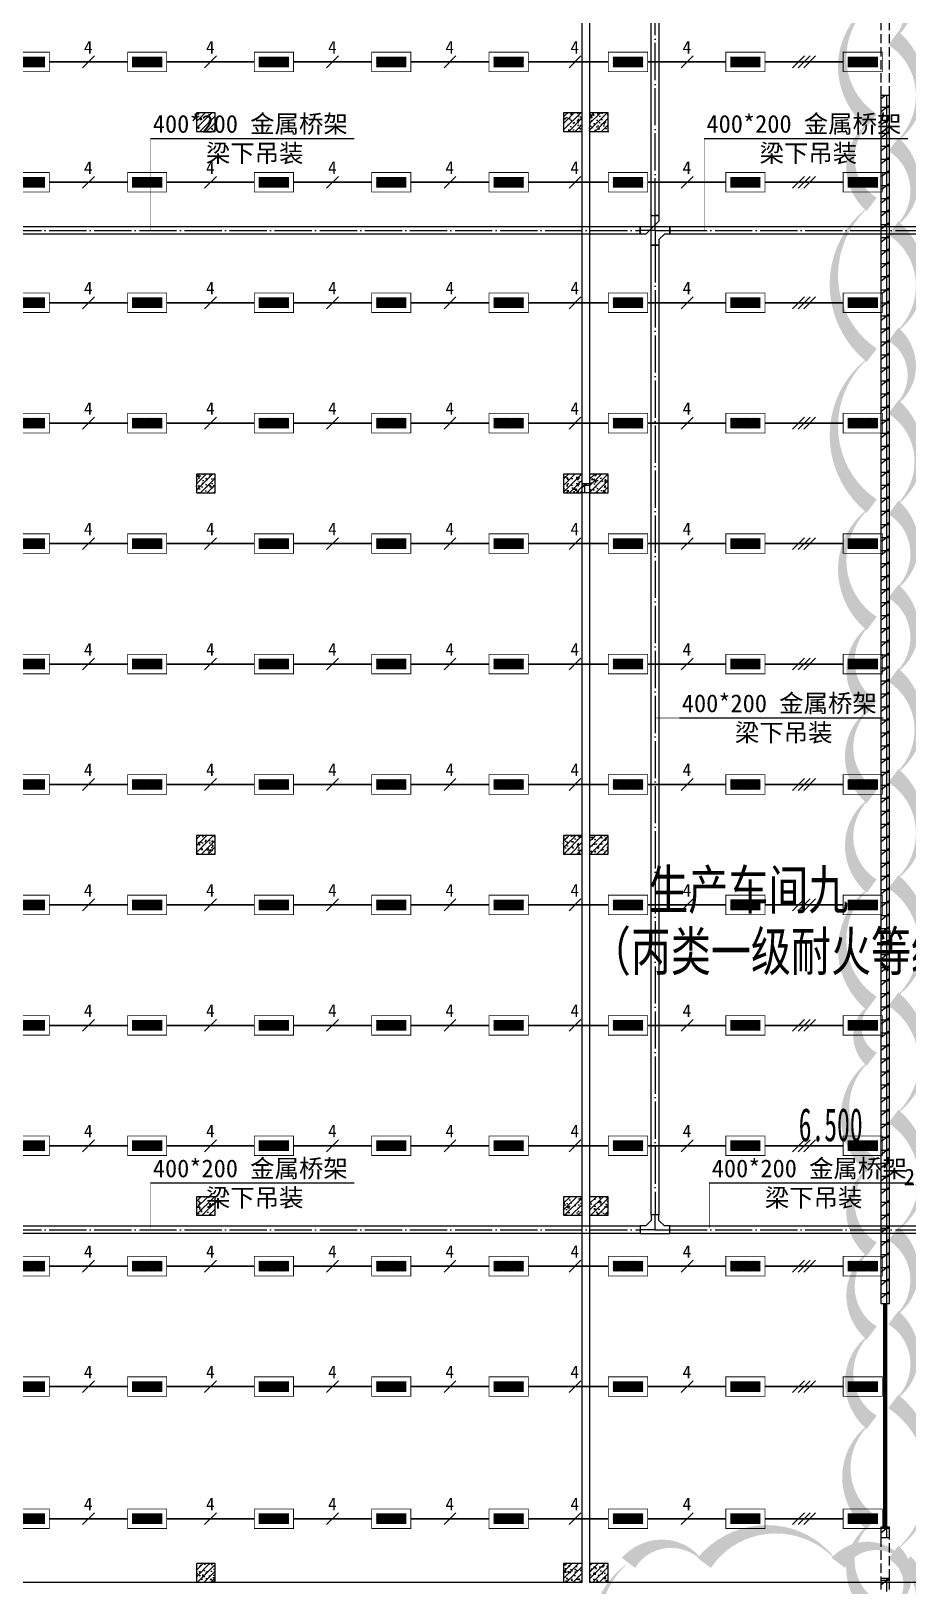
# Model space of a CAD drawing. Header units: millimetres. Extents: x -633009578 to 5705885, y -633235091 to 2571734.
# Drawn here: x 2829833 to 2853360, y 1923800 to 1965543 of the extents above; entities that cross this region are included whole.
import ezdxf

# ---------------------------------------------------------------- set-up
doc = ezdxf.new("R2010")
doc.units = ezdxf.units.MM
doc.header["$LTSCALE"] = 1000
doc.header["$MEASUREMENT"] = 0
for name, pattern in [('DASH', [0.35, 0.25, -0.1]), ('DASHED2', [0.375, 0.25, -0.125]), ('DOTE', [2.4200000000000004, 2, -0.2, 0.02, -0.2])]:
    doc.linetypes.add(name, pattern=pattern)
doc.layers.get('0').update_dxf_attribs({"color": 9})
for name, color, linetype in [('3T_WOOD', 21, 'Continuous'), ('A-COLUM(柱)', 255, 'Continuous'), ('A-DOOR(门）', 4, 'Continuous'), ('A-FLOR(看线)', 8, 'Continuous'), ('A-HATH(填充)', 8, 'Continuous'), ('A-TEXT(房间)', 243, 'Continuous'), ('A-WALL(墙)', 255, 'Continuous'), ('A-WINDOW（窗）', 4, 'Continuous'), ('DIM_MODI', 6, 'Continuous'), ('PUB_TEXT', 7, 'Continuous'), ('电-强电平面-标注', 3, 'Continuous'), ('电-强电平面-线缆', 3, 'Continuous'), ('电-桥架', 4, 'Continuous'), ('设备-照明', 3, 'Continuous'), ('设备-箱柜', 3, 'Continuous')]:
    doc.layers.add(name, color=color, linetype=linetype)
doc.styles.add('_TCH', font='simhei.ttf', dxfattribs={"width": 0.75, "bigfont": 'hztxt.shx'})
doc.styles.add('_TCH_DIM', font='simhei.ttf', dxfattribs={"width": 0.8, "bigfont": 'hztxt.shx'})
doc.styles.add('ELEC-DIM', font='simhei.ttf')
doc.styles.add('IDQSTYLE', font='simhei.ttf', dxfattribs={"width": 0.707, "bigfont": 'hztxt.shx'})
pattern_1 = [(0, (-1310557.920547385, -2.793967723846436e-09), (0, 350), []), (37.875, (-1310157.920547385, -2.793967723846436e-09), (-169.61527734408, 218.0766567528281), []), (90, (-1310157.920547385, -2.793967723846436e-09), (-450, 2.755455298081545e-14), [])]

# ---------------------------------------------------------------- blocks, each defined once
blk = doc.blocks.new('$DorLib2D$00000213')
at = {"color": 0, "linetype": 'DASH', "const_width": 0.02}
blk.add_lwpolyline([(0.5, 3.552713678800501e-15), (-0.5, 3.552713678800501e-15)], dxfattribs=at)
blk = doc.blocks.new('_FZH')
h = blk.add_hatch()
h.set_pattern_fill('钢筋混凝土', color=256, scale=0.1, style=0)
h.set_pattern_definition([(45, (0, 0), (-0.1767766952966369, 0.1767766952966369), []), (50, (0, 0), (0.7172601826007535, -0.06275213498259512), [0.07500000000000001, -0.8250000000000001]), (355, (0, 0), (-0.138751333613, 0.7521921337000119), [0.06, -0.66]), (100.4514, (0.05977168000000001, -0.00522934), (0.5785093817140216, 0.6894395420609536), [0.06374019, -0.701142112]), (46.1842, (0, 0.2), (1.067241048625645, -0.1655190143290181), [0.1125, -1.2375]), (96.6356, (0.088936745, 0.186206693), (0.9346627055487033, 0.9741178709004418), [0.095610288, -1.051713]), (351.1842, (0, 0.2), (0.9346619451336272, 0.9741186009253247), [0.09000000000000001, -0.9900000000000001]), (21, (0.1, 0.15), (0.5969070521184617, -0.4026188906653388), [0.07500000000000001, -0.8250000000000001]), (326, (0.1, 0.15), (0.2433153319215824, 0.7251500450468529), [0.06, -0.66]), (71.4514, (0.149742233, 0.116448394), (0.84022262858149, 0.3225304967099524), [0.06374019, -0.701142112]), (37.50000000000001, (0, 0), (0.01215985531729062, 0.3328938538313115), [0, -0.652, 0, -0.67, 0, -0.6625000000000001]), (7.499999999999999, (0, 0), (0.2630695374421486, 0.3944117118823603), [0, -0.382, 0, -0.637, 0, -0.2525]), (-32.5, (-0.223, 0), (0.533822436172409, -0.02255487173437976), [0, -0.25, 0, -0.78, 0, -1.035]), (-42.5, (-0.323, 0), (0.5831861693423862, 0.1001049823323177), [0, -0.325, 0, -0.518, 0, -0.735])])
h.paths.add_polyline_path([(-0.5, -0.5), (0.5, -0.5), (0.5, 0.5), (-0.5, 0.5)])
blk.add_lwpolyline([(-0.5, -0.5), (0.5, -0.5), (0.5, 0.5), (-0.5, 0.5)], close=True)
blk = doc.blocks.new('9-3-1')
at = {"layer": 'A-HATH(填充)'}
h = blk.add_hatch(dxfattribs=at)
h.set_pattern_fill('空心砖', color=256, scale=100, style=0)
h.set_pattern_definition(pattern_1)
h.paths.add_polyline_path([(1196750.598288319, 1285837.080887855), (1196750.598288323, 1253402.080887347), (1196990.59828833, 1253402.080887347), (1196990.598288326, 1285837.080887855)])
h = blk.add_hatch(dxfattribs=at)
h.set_pattern_fill('空心砖', color=256, scale=100, style=0)
h.set_pattern_definition(pattern_1)
h.paths.add_polyline_path([(1188740.598288325, 1275412.080887619), (1188740.598288325, 1275172.080887644), (1188940.598288325, 1275172.080887664), (1188940.598288325, 1275412.080887619)])
h = blk.add_hatch(dxfattribs=at)
h.set_pattern_fill('空心砖', color=256, scale=100, style=0)
h.set_pattern_definition(pattern_1)
h.paths.add_polyline_path([(1196750.598288324, 1247402.080887855), (1196750.598288324, 1247122.080887855), (1196990.59828833, 1247122.080887855), (1196990.59828833, 1247402.080887855)])
h = blk.add_hatch(dxfattribs=at)
h.set_pattern_fill('空心砖', color=256, scale=100, style=0)
h.set_pattern_definition(pattern_1)
h.paths.add_polyline_path([(1196990.59828833, 1245722.080888127), (1196990.59828833, 1246022.080887855), (1196750.598288324, 1246022.080887855), (1196750.59828833, 1245722.080887502), (1196870.598288329, 1245642.08088771)])
at = {"layer": 'A-FLOR(看线)'}
for points in [[(1188740.598288325, 1245922.080887664), (1188740.598288325, 1313622.080887664)], [(1188940.598288327, 1313122.080887664), (1188940.598288327, 1245922.080887664)], [(1122440.598288325, 1245922.080887664), (1188740.598288325, 1245922.080887664)], [(1188940.598288327, 1245922.080887664), (1255240.598288325, 1245922.080887664)]]:
    blk.add_lwpolyline(points, dxfattribs=at)
at = {"layer": 'A-WALL(墙)'}
for p, q in [((1196750.598288319, 1285837.080887855), (1196750.598288323, 1253402.080887347)), ((1196990.598288326, 1285837.080887855), (1196750.598288319, 1285837.080887855)), ((1196990.59828833, 1253402.080887347), (1196990.598288326, 1285837.080887855)), ((1188940.598287576, 1275412.080887821), (1188740.598288553, 1275412.080888345)), ((1188940.598287576, 1275172.080887821), (1188740.598288553, 1275172.080888154)), ((1196750.598288323, 1253402.080887347), (1196990.59828833, 1253402.080887347)), ((1196750.598288324, 1247402.080887855), (1196750.598288324, 1247122.080887855)), ((1196990.59828833, 1247402.080887855), (1196750.598288324, 1247402.080887855)), ((1196990.59828833, 1247122.080887855), (1196990.59828833, 1247402.080887855)), ((1196750.598288324, 1247122.080887855), (1196990.59828833, 1247122.080887855)), ((1196990.59828833, 1246022.080887855), (1196750.598288324, 1246022.080887855)), ((1196750.598288324, 1246022.080887855), (1196750.59828833, 1245722.080887502)), ((1196990.59828833, 1245722.080888127), (1196990.59828833, 1246022.080887855))]:
    blk.add_line(p, q, dxfattribs=at)
at = {"layer": 'A-WINDOW（窗）', "linetype": 'DASH'}
for p, q in [((1196750.598288325, 1287837.080887855), (1196750.598288325, 1285837.080887855)), ((1196990.598288325, 1285837.080887855), (1196990.598288325, 1287837.080887855)), ((1196750.598288329, 1247122.080887855), (1196750.598288329, 1246022.080887855)), ((1196990.598288329, 1246022.080887855), (1196990.598288329, 1247122.080887855))]:
    blk.add_line(p, q, dxfattribs=at)
at = {"layer": 'DIM_MODI', "color": 8}
for points in [[(1196509.086256724, 1288310.788694934, 0, 450, 0.5), (1196509.086256724, 1285160.788694934, 0, 450, 0.5), (1196509.086256724, 1282910.788694934, 0, 450, 0.5), (1196509.086256724, 1278860.788694934, 0, 450, 0.5), (1196509.086256724, 1274810.788694934, 0, 450, 0.5), (1196509.086256724, 1271660.788694934, 0, 450, 0.5), (1196509.086256724, 1269410.788694934, 0, 450, 0.5), (1196509.086256724, 1267010.788694934, 0, 450, 0.5), (1196509.086256724, 1264610.788694934, 0, 450, 0.5), (1196509.086256724, 1261460.788694934, 0, 450, 0.5), (1196509.086256724, 1259960.788694934, 0, 450, 0.5), (1196509.086256724, 1257110.788694934, 0, 450, 0.5), (1196509.086256724, 1254860.788694934, 0, 450, 0.5), (1196509.086256724, 1252610.788694934, 0, 450, 0.5), (1196509.086256724, 1250210.788694934, 0, 450, 0.5), (1196509.086256724, 1247510.788694934, 0, 450, 0.5), (1196509.086256724, 1245260.788694934, 0, 450, 0.5)], [(1197091.939071017, 1245225.503476094, 0, 450, 0.5), (1197091.939071017, 1246725.503476094, 0, 450, 0.5), (1197091.939071017, 1250775.503476094, 0, 450, 0.5), (1197091.939071017, 1253025.503476094, 0, 450, 0.5), (1197091.939071017, 1255275.503476094, 0, 450, 0.5), (1197091.939071017, 1258425.503476094, 0, 450, 0.5), (1197091.939071017, 1261575.503476094, 0, 450, 0.5), (1197091.939071017, 1264725.503476094, 0, 450, 0.5), (1197091.939071017, 1267575.503476094, 0, 450, 0.5), (1197091.939071017, 1270275.503476094, 0, 450, 0.5), (1197091.939071017, 1272525.503476094, 0, 450, 0.5), (1197091.939071017, 1274775.503476094, 0, 450, 0.5), (1197091.939071017, 1277475.503476094, 0, 450, 0.5), (1197091.939071017, 1279425.503476094, 0, 450, 0.5), (1197091.939071017, 1282275.503476094, 0, 450, 0.5), (1197091.939071017, 1284525.503476094, 0, 450, 0.5), (1197091.939071017, 1287375.503476094, 0, 450, 0.5), (1197091.939071017, 1288875.503476094, 0, 450, 0.5)]]:
    blk.add_lwpolyline(points, format="xyseb", dxfattribs=at)
blk.add_lwpolyline([(1189983.977359247, 1246439.628576422, 0, 450, 0.5), (1189983.977359247, 1242957.057534428, 0, 450, 0.5), (1192383.977359247, 1242957.057534428, 0, 450, 0.5), (1195983.977359247, 1242957.057534428, 0, 450, 0.5), (1197415.231722985, 1242957.057534428, 0, 450, 0.5), (1197415.231722985, 1244907.057534428, 0, 450, 0.5), (1197415.231722985, 1246439.628576422, 0, 450, 0.5), (1195615.231722985, 1246439.628576422, 0, 450, 0.5), (1192015.231722985, 1246439.628576422, 0, 450, 0.5)], format="xyseb", close=True, dxfattribs=at)
at = {"layer": 'A-COLUM(柱)', "xscale": 500, "yscale": 500, "zscale": 500}
for p in [(1178640.598288325, 1285122.080887664), (1188490.598288325, 1285122.080887664), (1189190.598288325, 1285122.080887664), (1178640.598288325, 1275422.080887664), (1188490.598288325, 1275422.080887664), (1189190.598288325, 1275422.080887664), (1178640.598288325, 1265722.080887664), (1188490.598288325, 1265722.080887664), (1189190.598288325, 1265722.080887664), (1178640.598288325, 1256022.080887664), (1188490.598288325, 1256022.080887664), (1189190.598288325, 1256022.080887664), (1178640.598288325, 1246172.080887664), (1188490.598288325, 1246172.080887664), (1189190.598288325, 1246172.080887664)]:
    blk.add_blockref('_FZH', p, dxfattribs=at)
at = {"layer": 'A-DOOR(门）', "extrusion": (0, 0, -1), "xscale": 6000, "yscale": 6000, "zscale": 6000, "rotation": 89.99999999999461}
blk.add_blockref('$DorLib2D$00000213', (-1196870.598288329, 1250402.080887472), dxfattribs=at)
at = {"layer": 'A-TEXT(房间)', "style": '_TCH', "width": 0.75}
for s, p in [('生产车间九', (1190513.485526491, 1263988.000063777)), ('（丙类一级耐火等级）', (1188971.030644628, 1262336.264842021))]:
    blk.add_text(s, height=1050, dxfattribs=at).set_placement(p)
at = {"layer": 'PUB_TEXT', "style": '_TCH_DIM', "width": 0.5647058823529412}
blk.add_text('6.500', height=892.5, dxfattribs=at).set_placement((1194551.404627807, 1257760.09766412))
blk = doc.blocks.new('*X353')
at = {"color": 0, "linetype": 'Continuous'}
for p, q in [((277.1059544658493, 221.9516255332986), (279.536990929048, 224.3826619964973)), ((277.1059544658493, 222.2344682457732), (279.2541482165735, 224.3826619964973)), ((277.1059544658493, 222.5173109582479), (278.9713055040988, 224.3826619964973)), ((277.1059544658493, 222.8001536707225), (278.6884627916242, 224.3826619964973)), ((277.1059544658493, 223.0829963831971), (278.4056200791496, 224.3826619964973)), ((277.1059544658493, 223.3658390956717), (278.122777366675, 224.3826619964973)), ((277.1059544658493, 223.6486818081463), (277.8399346542004, 224.3826619964973)), ((277.1059544658493, 223.9315245206209), (277.5570919417257, 224.3826619964973)), ((277.1059544658493, 224.2143672330955), (277.2742492292511, 224.3826619964973)), ((277.3198336415227, 221.8826619964973), (279.8198336415227, 224.3826619964973)), ((277.6026763539973, 221.8826619964973), (280.1026763539973, 224.3826619964973)), ((277.8855190664719, 221.8826619964973), (280.3855190664719, 224.3826619964973)), ((278.1683617789465, 221.8826619964973), (280.6683617789466, 224.3826619964973)), ((278.4512044914212, 221.8826619964973), (280.9512044914212, 224.3826619964973)), ((278.7340472038958, 221.8826619964973), (281.2340472038958, 224.3826619964973)), ((279.0168899163704, 221.8826619964973), (281.5168899163704, 224.3826619964973)), ((279.299732628845, 221.8826619964973), (281.799732628845, 224.3826619964973)), ((279.5825753413196, 221.8826619964973), (282.0825753413196, 224.3826619964973)), ((279.8654180537943, 221.8826619964973), (282.3654180537943, 224.3826619964973)), ((280.1482607662689, 221.8826619964973), (282.6482607662689, 224.3826619964973)), ((280.4311034787435, 221.8826619964973), (282.9311034787435, 224.3826619964973)), ((280.7139461912181, 221.8826619964973), (283.2139461912181, 224.3826619964973)), ((280.9967889036927, 221.8826619964973), (283.4967889036927, 224.3826619964973)), ((281.2796316161674, 221.8826619964973), (283.7796316161674, 224.3826619964973)), ((281.5624743286419, 221.8826619964973), (284.062474328642, 224.3826619964973)), ((281.8453170411166, 221.8826619964973), (284.3453170411166, 224.3826619964973)), ((282.1281597535912, 221.8826619964973), (284.6059544658494, 224.3604567087555)), ((282.4110024660658, 221.8826619964973), (284.6059544658494, 224.0776139962809)), ((282.6938451785405, 221.8826619964973), (284.6059544658494, 223.7947712838063)), ((282.976687891015, 221.8826619964973), (284.6059544658494, 223.5119285713317)), ((283.2595306034897, 221.8826619964973), (284.6059544658494, 223.229085858857)), ((283.5423733159643, 221.8826619964973), (284.6059544658494, 222.9462431463824)), ((283.8252160284389, 221.8826619964973), (284.6059544658494, 222.6634004339078)), ((284.1080587409135, 221.8826619964973), (284.6059544658494, 222.3805577214332)), ((284.3909014533882, 221.8826619964973), (284.6059544658494, 222.0977150089586))]:
    blk.add_line(p, q, dxfattribs=at)
blk = doc.blocks.new('HC000062')
at = {"color": 0, "linetype": 'Continuous', "const_width": 0.2}
for points in [[(-4.97662087547036, 2.499999999999943), (5.023379124529697, 2.499999999999943), (5.023379124529697, -2.500000000000057), (-4.97662087547036, -2.500000000000057), (-4.97662087547036, 2.499999999999943)], [(-3.72662087547036, 1.25), (-3.72662087547036, -1.250000000000057), (3.773379124529697, -1.250000000000057), (3.773379124529697, 1.25), (-3.72662087547036, 1.25)]]:
    blk.add_lwpolyline(points, dxfattribs=at)
at = {"color": 0, "linetype": 'Continuous'}
blk.add_blockref('*X353', (-280.8325753413197, -223.1326619964974), dxfattribs=at)
at = {"color": 0, "style": 'IDQSTYLE', "width": 0.7}
blk.add_attdef('PSFHATT', (7.023379124529697, -2.500000000000057), '', height=2.5, dxfattribs=at)

msp = doc.modelspace()

# ---------------------------------------------------------------- linework, layer by layer
at = {"layer": '电-强电平面-标注'}
for p, q in [((2831531.54786559, 1964875.362614858), (2831213.349814057, 1964557.164563323)), ((2834806.547865569, 1964875.362614861), (2834488.349814036, 1964557.164563327)), ((2838081.54786559, 1964875.362614858), (2837763.349814057, 1964557.164563323)), ((2841231.54786559, 1964875.362614858), (2840913.349814057, 1964557.164563323)), ((2844586.547865569, 1964875.362614861), (2844268.349814036, 1964557.164563327)), ((2847595.599025766, 1964875.362614861), (2847277.400974234, 1964557.164563327)), ((2850583.547865591, 1964875.362614857), (2850265.349814056, 1964557.164563324)), ((2850733.547865591, 1964875.362614857), (2850415.349814056, 1964557.164563324)), ((2850883.547865591, 1964875.362614857), (2850565.349814056, 1964557.164563324)), ((2831531.54786559, 1961642.029281525), (2831213.349814057, 1961323.83122999)), ((2834806.547865569, 1961642.029281528), (2834488.349814036, 1961323.831229993)), ((2838081.54786559, 1961642.029281525), (2837763.349814057, 1961323.83122999)), ((2841231.54786559, 1961642.029281525), (2840913.349814057, 1961323.83122999)), ((2844586.547865569, 1961642.029281528), (2844268.349814036, 1961323.831229993)), ((2847595.599025766, 1961642.029281528), (2847277.400974234, 1961323.831229993)), ((2850583.547865591, 1961642.029281524), (2850265.349814056, 1961323.831229991)), ((2850733.547865591, 1961642.029281524), (2850415.349814056, 1961323.831229991)), ((2850883.547865591, 1961642.029281524), (2850565.349814056, 1961323.831229991)), ((2831531.54786559, 1958408.695948191), (2831213.349814057, 1958090.497896657)), ((2834806.547865569, 1958408.695948195), (2834488.349814036, 1958090.49789666)), ((2838081.54786559, 1958408.695948191), (2837763.349814057, 1958090.497896657)), ((2841231.54786559, 1958408.695948191), (2840913.349814057, 1958090.497896657)), ((2844586.547865569, 1958408.695948195), (2844268.349814036, 1958090.49789666)), ((2847595.599025766, 1958408.695948195), (2847277.400974234, 1958090.49789666)), ((2850583.547865591, 1958408.695948191), (2850265.349814056, 1958090.497896658)), ((2850733.547865591, 1958408.695948191), (2850415.349814056, 1958090.497896658)), ((2850883.547865591, 1958408.695948191), (2850565.349814056, 1958090.497896658)), ((2831531.54786559, 1955175.362614858), (2831213.349814057, 1954857.164563323)), ((2834806.547865569, 1955175.362614861), (2834488.349814036, 1954857.164563327)), ((2838081.54786559, 1955175.362614858), (2837763.349814057, 1954857.164563323)), ((2841231.54786559, 1955175.362614858), (2840913.349814057, 1954857.164563323)), ((2844586.547865569, 1955175.362614861), (2844268.349814036, 1954857.164563327)), ((2847595.599025766, 1955175.362614861), (2847277.400974234, 1954857.164563327)), ((2850583.547865591, 1955175.362614857), (2850265.349814056, 1954857.164563324)), ((2850733.547865591, 1955175.362614857), (2850415.349814056, 1954857.164563324)), ((2850883.547865591, 1955175.362614857), (2850565.349814056, 1954857.164563324)), ((2831531.54786559, 1951942.029281525), (2831213.349814057, 1951623.83122999)), ((2834806.547865569, 1951942.029281528), (2834488.349814036, 1951623.831229993)), ((2838081.54786559, 1951942.029281525), (2837763.349814057, 1951623.83122999)), ((2841231.54786559, 1951942.029281525), (2840913.349814057, 1951623.83122999)), ((2844586.547865569, 1951942.029281528), (2844268.349814036, 1951623.831229993)), ((2847595.599025766, 1951942.029281528), (2847277.400974234, 1951623.831229993)), ((2850583.547865591, 1951942.029281524), (2850265.349814056, 1951623.831229991)), ((2850733.547865591, 1951942.029281524), (2850415.349814056, 1951623.831229991)), ((2850883.547865591, 1951942.029281524), (2850565.349814056, 1951623.831229991)), ((2831531.54786559, 1948708.695948191), (2831213.349814057, 1948390.497896657)), ((2834806.547865569, 1948708.695948195), (2834488.349814036, 1948390.49789666)), ((2838081.54786559, 1948708.695948191), (2837763.349814057, 1948390.497896657)), ((2841231.54786559, 1948708.695948191), (2840913.349814057, 1948390.497896657)), ((2844586.547865569, 1948708.695948195), (2844268.349814036, 1948390.49789666)), ((2847595.599025766, 1948708.695948195), (2847277.400974234, 1948390.49789666)), ((2850583.547865591, 1948708.695948191), (2850265.349814056, 1948390.497896658)), ((2850733.547865591, 1948708.695948191), (2850415.349814056, 1948390.497896658)), ((2850883.547865591, 1948708.695948191), (2850565.349814056, 1948390.497896658)), ((2831531.54786559, 1945475.362614858), (2831213.349814057, 1945157.164563323)), ((2834806.547865569, 1945475.362614861), (2834488.349814036, 1945157.164563327)), ((2838081.54786559, 1945475.362614858), (2837763.349814057, 1945157.164563323)), ((2841231.54786559, 1945475.362614858), (2840913.349814057, 1945157.164563323)), ((2844586.547865569, 1945475.362614861), (2844268.349814036, 1945157.164563327)), ((2847595.599025766, 1945475.362614861), (2847277.400974234, 1945157.164563327)), ((2850583.547865591, 1945475.362614857), (2850265.349814056, 1945157.164563324)), ((2850733.547865591, 1945475.362614857), (2850415.349814056, 1945157.164563324)), ((2850883.547865591, 1945475.362614857), (2850565.349814056, 1945157.164563324)), ((2831531.54786559, 1942242.029281525), (2831213.349814057, 1941923.83122999)), ((2834806.547865569, 1942242.029281528), (2834488.349814036, 1941923.831229993)), ((2838081.54786559, 1942242.029281525), (2837763.349814057, 1941923.83122999)), ((2841231.54786559, 1942242.029281525), (2840913.349814057, 1941923.83122999)), ((2844586.547865569, 1942242.029281528), (2844268.349814036, 1941923.831229993)), ((2847595.599025766, 1942242.029281528), (2847277.400974234, 1941923.831229993)), ((2850583.547865591, 1942242.029281524), (2850265.349814056, 1941923.831229991)), ((2850733.547865591, 1942242.029281524), (2850415.349814056, 1941923.831229991)), ((2850883.547865591, 1942242.029281524), (2850565.349814056, 1941923.831229991)), ((2831531.54786559, 1939008.695948191), (2831213.349814057, 1938690.497896657)), ((2834806.547865569, 1939008.695948195), (2834488.349814036, 1938690.49789666)), ((2838081.54786559, 1939008.695948191), (2837763.349814057, 1938690.497896657)), ((2841231.54786559, 1939008.695948191), (2840913.349814057, 1938690.497896657)), ((2844586.547865569, 1939008.695948195), (2844268.349814036, 1938690.49789666)), ((2847595.599025766, 1939008.695948195), (2847277.400974234, 1938690.49789666)), ((2850583.547865591, 1939008.695948191), (2850265.349814056, 1938690.497896658)), ((2850733.547865591, 1939008.695948191), (2850415.349814056, 1938690.497896658)), ((2850883.547865591, 1939008.695948191), (2850565.349814056, 1938690.497896658)), ((2831531.54786559, 1935775.362614858), (2831213.349814057, 1935457.164563323)), ((2834806.547865569, 1935775.362614861), (2834488.349814036, 1935457.164563327)), ((2838081.54786559, 1935775.362614858), (2837763.349814057, 1935457.164563323)), ((2841231.54786559, 1935775.362614858), (2840913.349814057, 1935457.164563323)), ((2844586.547865569, 1935775.362614861), (2844268.349814036, 1935457.164563327)), ((2847595.599025766, 1935775.362614861), (2847277.400974234, 1935457.164563327)), ((2850583.547865591, 1935775.362614857), (2850265.349814056, 1935457.164563324)), ((2850733.547865591, 1935775.362614857), (2850415.349814056, 1935457.164563324)), ((2850883.547865591, 1935775.362614857), (2850565.349814056, 1935457.164563324)), ((2831531.54786559, 1932542.029281525), (2831213.349814057, 1932223.83122999)), ((2834806.547865569, 1932542.029281528), (2834488.349814036, 1932223.831229993)), ((2838081.54786559, 1932542.029281525), (2837763.349814057, 1932223.83122999)), ((2841231.54786559, 1932542.029281525), (2840913.349814057, 1932223.83122999)), ((2844586.547865569, 1932542.029281528), (2844268.349814036, 1932223.831229993)), ((2847595.599025766, 1932542.029281528), (2847277.400974234, 1932223.831229993)), ((2850583.547865591, 1932542.029281524), (2850265.349814056, 1932223.831229991)), ((2850733.547865591, 1932542.029281524), (2850415.349814056, 1932223.831229991)), ((2850883.547865591, 1932542.029281524), (2850565.349814056, 1932223.831229991)), ((2831531.54786559, 1929308.695948191), (2831213.349814057, 1928990.497896657)), ((2834806.547865569, 1929308.695948195), (2834488.349814036, 1928990.49789666)), ((2838081.54786559, 1929308.695948191), (2837763.349814057, 1928990.497896657)), ((2841231.54786559, 1929308.695948191), (2840913.349814057, 1928990.497896657)), ((2844586.547865569, 1929308.695948195), (2844268.349814036, 1928990.49789666)), ((2847595.599025766, 1929308.695948195), (2847277.400974234, 1928990.49789666)), ((2850583.547865591, 1929308.695948191), (2850265.349814056, 1928990.497896658)), ((2850733.547865591, 1929308.695948191), (2850415.349814056, 1928990.497896658)), ((2850883.547865591, 1929308.695948191), (2850565.349814056, 1928990.497896658)), ((2831531.54786559, 1925763.599025774), (2831213.349814057, 1925445.400974239)), ((2834806.547865569, 1925763.599025777), (2834488.349814036, 1925445.400974242)), ((2838081.54786559, 1925763.599025774), (2837763.349814057, 1925445.400974239)), ((2841231.54786559, 1925763.599025774), (2840913.349814057, 1925445.400974239)), ((2844586.547865569, 1925763.599025777), (2844268.349814036, 1925445.400974242)), ((2847595.599025766, 1925763.599025777), (2847277.400974234, 1925445.400974242)), ((2850583.547865591, 1925763.599025773), (2850265.349814056, 1925445.40097424)), ((2850733.547865591, 1925763.599025773), (2850415.349814056, 1925445.40097424)), ((2850883.547865591, 1925763.599025773), (2850565.349814056, 1925445.40097424))]:
    msp.add_line(p, q, dxfattribs=at)
at = {"layer": '电-强电平面-线缆', "color": 1, "linetype": 'Continuous', "const_width": 45}
for points in [[(2830322.448839824, 1964716.263589091), (2832422.448839824, 1964716.263589091)], [(2833472.448839803, 1964716.263589094), (2835822.448839803, 1964716.263589094)], [(2836872.448839824, 1964716.263589091), (2838972.448839824, 1964716.263589091)], [(2840022.448839824, 1964716.263589091), (2842122.448839824, 1964716.263589091)], [(2843172.448839803, 1964716.263589094), (2845324.448839803, 1964716.263589094)], [(2846374.448839824, 1964716.263589091), (2848474.448839824, 1964716.263589091)], [(2849524.448839824, 1964716.263589091), (2851624.448839824, 1964716.263589091)], [(2830322.448839824, 1961482.930255757), (2832422.448839824, 1961482.930255757)], [(2833472.448839803, 1961482.930255761), (2835822.448839803, 1961482.930255761)], [(2836872.448839824, 1961482.930255757), (2838972.448839824, 1961482.930255757)], [(2840022.448839824, 1961482.930255757), (2842122.448839824, 1961482.930255757)], [(2843172.448839803, 1961482.930255761), (2845324.448839803, 1961482.930255761)], [(2846374.448839824, 1961482.930255757), (2848474.448839824, 1961482.930255757)], [(2849524.448839824, 1961482.930255757), (2851624.448839824, 1961482.930255757)], [(2830322.448839824, 1958249.596922424), (2832422.448839824, 1958249.596922424)], [(2833472.448839803, 1958249.596922427), (2835822.448839803, 1958249.596922427)], [(2836872.448839824, 1958249.596922424), (2838972.448839824, 1958249.596922424)], [(2840022.448839824, 1958249.596922424), (2842122.448839824, 1958249.596922424)], [(2843172.448839803, 1958249.596922427), (2845324.448839803, 1958249.596922427)], [(2846374.448839824, 1958249.596922424), (2848474.448839824, 1958249.596922424)], [(2849524.448839824, 1958249.596922424), (2851624.448839824, 1958249.596922424)], [(2830322.448839824, 1955016.263589091), (2832422.448839824, 1955016.263589091)], [(2833472.448839803, 1955016.263589094), (2835822.448839803, 1955016.263589094)], [(2836872.448839824, 1955016.263589091), (2838972.448839824, 1955016.263589091)], [(2840022.448839824, 1955016.263589091), (2842122.448839824, 1955016.263589091)], [(2843172.448839803, 1955016.263589094), (2845324.448839803, 1955016.263589094)], [(2846374.448839824, 1955016.263589091), (2848474.448839824, 1955016.263589091)], [(2849524.448839824, 1955016.263589091), (2851624.448839824, 1955016.263589091)], [(2830322.448839824, 1951782.930255757), (2832422.448839824, 1951782.930255757)], [(2833472.448839803, 1951782.930255761), (2835822.448839803, 1951782.930255761)], [(2836872.448839824, 1951782.930255757), (2838972.448839824, 1951782.930255757)], [(2840022.448839824, 1951782.930255757), (2842122.448839824, 1951782.930255757)], [(2843172.448839803, 1951782.930255761), (2845324.448839803, 1951782.930255761)], [(2846374.448839824, 1951782.930255757), (2848474.448839824, 1951782.930255757)], [(2849524.448839824, 1951782.930255757), (2851624.448839824, 1951782.930255757)], [(2830322.448839824, 1948549.596922424), (2832422.448839824, 1948549.596922424)], [(2833472.448839803, 1948549.596922427), (2835822.448839803, 1948549.596922427)], [(2836872.448839824, 1948549.596922424), (2838972.448839824, 1948549.596922424)], [(2840022.448839824, 1948549.596922424), (2842122.448839824, 1948549.596922424)], [(2843172.448839803, 1948549.596922427), (2845324.448839803, 1948549.596922427)], [(2846374.448839824, 1948549.596922424), (2848474.448839824, 1948549.596922424)], [(2849524.448839824, 1948549.596922424), (2851624.448839824, 1948549.596922424)], [(2830322.448839824, 1945316.263589091), (2832422.448839824, 1945316.263589091)], [(2833472.448839803, 1945316.263589094), (2835822.448839803, 1945316.263589094)], [(2836872.448839824, 1945316.263589091), (2838972.448839824, 1945316.263589091)], [(2840022.448839824, 1945316.263589091), (2842122.448839824, 1945316.263589091)], [(2843172.448839803, 1945316.263589094), (2845324.448839803, 1945316.263589094)], [(2846374.448839824, 1945316.263589091), (2848474.448839824, 1945316.263589091)], [(2849524.448839824, 1945316.263589091), (2851624.448839824, 1945316.263589091)], [(2830322.448839824, 1942082.930255757), (2832422.448839824, 1942082.930255757)], [(2833472.448839803, 1942082.930255761), (2835822.448839803, 1942082.930255761)], [(2836872.448839824, 1942082.930255757), (2838972.448839824, 1942082.930255757)], [(2840022.448839824, 1942082.930255757), (2842122.448839824, 1942082.930255757)], [(2843172.448839803, 1942082.930255761), (2845324.448839803, 1942082.930255761)], [(2846374.448839824, 1942082.930255757), (2848474.448839824, 1942082.930255757)], [(2849524.448839824, 1942082.930255757), (2851624.448839824, 1942082.930255757)], [(2830322.448839824, 1938849.596922424), (2832422.448839824, 1938849.596922424)], [(2833472.448839803, 1938849.596922427), (2835822.448839803, 1938849.596922427)], [(2836872.448839824, 1938849.596922424), (2838972.448839824, 1938849.596922424)], [(2840022.448839824, 1938849.596922424), (2842122.448839824, 1938849.596922424)], [(2843172.448839803, 1938849.596922427), (2845324.448839803, 1938849.596922427)], [(2846374.448839824, 1938849.596922424), (2848474.448839824, 1938849.596922424)], [(2849524.448839824, 1938849.596922424), (2851624.448839824, 1938849.596922424)], [(2830322.448839824, 1935616.263589091), (2832422.448839824, 1935616.263589091)], [(2833472.448839803, 1935616.263589094), (2835822.448839803, 1935616.263589094)], [(2836872.448839824, 1935616.263589091), (2838972.448839824, 1935616.263589091)], [(2840022.448839824, 1935616.263589091), (2842122.448839824, 1935616.263589091)], [(2843172.448839803, 1935616.263589094), (2845324.448839803, 1935616.263589094)], [(2846374.448839824, 1935616.263589091), (2848474.448839824, 1935616.263589091)], [(2849524.448839824, 1935616.263589091), (2851624.448839824, 1935616.263589091)], [(2830322.448839824, 1932382.930255757), (2832422.448839824, 1932382.930255757)], [(2833472.448839803, 1932382.930255761), (2835822.448839803, 1932382.930255761)], [(2836872.448839824, 1932382.930255757), (2838972.448839824, 1932382.930255757)], [(2840022.448839824, 1932382.930255757), (2842122.448839824, 1932382.930255757)], [(2843172.448839803, 1932382.930255761), (2845324.448839803, 1932382.930255761)], [(2846374.448839824, 1932382.930255757), (2848474.448839824, 1932382.930255757)], [(2849524.448839824, 1932382.930255757), (2851624.448839824, 1932382.930255757)], [(2830322.448839824, 1929149.596922424), (2832422.448839824, 1929149.596922424)], [(2833472.448839803, 1929149.596922427), (2835822.448839803, 1929149.596922427)], [(2836872.448839824, 1929149.596922424), (2838972.448839824, 1929149.596922424)], [(2840022.448839824, 1929149.596922424), (2842122.448839824, 1929149.596922424)], [(2843172.448839803, 1929149.596922427), (2845324.448839803, 1929149.596922427)], [(2846374.448839824, 1929149.596922424), (2848474.448839824, 1929149.596922424)], [(2849524.448839824, 1929149.596922424), (2851624.448839824, 1929149.596922424)], [(2830322.448839824, 1925604.500000007), (2832422.448839824, 1925604.500000007)], [(2833472.448839803, 1925604.50000001), (2835822.448839803, 1925604.50000001)], [(2836872.448839824, 1925604.500000007), (2838972.448839824, 1925604.500000007)], [(2840022.448839824, 1925604.500000007), (2842122.448839824, 1925604.500000007)], [(2843172.448839803, 1925604.50000001), (2845324.448839803, 1925604.50000001)], [(2846374.448839824, 1925604.500000007), (2848474.448839824, 1925604.500000007)], [(2849524.448839824, 1925604.500000007), (2851624.448839824, 1925604.500000007)]]:
    msp.add_lwpolyline(points, dxfattribs=at)
at = {"layer": '电-桥架', "color": 5, "linetype": 'DOTE', "ltscale": 0.5}
for p, q in [((2846575.454485424, 1960593.5), (2846575.454453256, 1981476.5)), ((2846575.45448604, 1960193.5), (2846575.454485424, 1960593.5)), ((2807328.000032958, 1960193.5), (2846175.45448604, 1960193.5)), ((2846575.45448604, 1960193.5), (2846175.45448604, 1960193.5)), ((2846575.45448604, 1960193.5), (2846575.454486649, 1959793.5)), ((2846575.45448604, 1960193.5), (2846975.45448604, 1960193.5)), ((2846975.45448604, 1960193.5), (2855255.499999186, 1960193.5)), ((2846575.454486649, 1959793.5), (2846575.454526216, 1933762.499999927)), ((2846575.454526824, 1933362.499999927), (2846575.454526216, 1933762.499999927)), ((2807328.000073742, 1933362.499999927), (2846175.454526824, 1933362.499999927)), ((2846575.454526824, 1933362.499999927), (2846175.454526824, 1933362.499999927)), ((2846575.454526824, 1933362.499999927), (2846975.454526824, 1933362.499999927)), ((2846975.454526824, 1933362.499999927), (2855255.500000638, 1933362.499999927))]:
    msp.add_line(p, q, dxfattribs=at)
at = {"layer": '电-桥架', "color": 9, "linetype": 'DASHED2', "ltscale": 0.5}
msp.add_line((2846675.454485424, 1960593.500000154), (2846475.454485424, 1960593.499999845), dxfattribs=at)
at = {"layer": '电-桥架', "ltscale": 0.5}
msp.add_lwpolyline([(2846475.454485424, 1960593.499999845), (2846475.454453256, 1981476.499999845), (2846675.454453256, 1981476.500000154), (2846675.454485424, 1960593.500000154)], dxfattribs=at)
for points in [[(2846175.454486041, 1960093.5), (2807328.000032959, 1960093.5), (2807328.000032958, 1960293.5), (2846175.45448604, 1960293.5)], [(2846975.454486041, 1960093.5), (2846825.454486041, 1960093.5), (2846675.45448642, 1959943.500000152), (2846675.454486649, 1959793.500000152), (2846475.454486649, 1959793.499999847), (2846475.45448642, 1959943.499999847), (2846475.454485655, 1960443.499999845), (2846475.454485424, 1960593.499999845), (2846675.454485424, 1960593.500000154), (2846675.454485655, 1960443.500000154), (2846325.454486041, 1960093.5), (2846175.454486041, 1960093.5), (2846175.45448604, 1960293.5), (2846325.45448604, 1960293.5), (2846825.45448604, 1960293.5), (2846975.45448604, 1960293.5)], [(2855255.499999186, 1960093.5), (2846975.454486041, 1960093.5), (2846975.45448604, 1960293.5), (2855255.499999185, 1960293.5)], [(2846475.454526216, 1933762.499999774), (2846475.454486649, 1959793.499999847), (2846675.454486649, 1959793.500000152), (2846675.454526216, 1933762.500000079)], [(2846975.454526825, 1933462.499999927), (2846825.454526825, 1933462.499999927), (2846675.454526444, 1933612.500000078), (2846675.454526216, 1933762.500000078), (2846475.454526216, 1933762.499999776), (2846475.454526444, 1933612.499999776), (2846325.454526825, 1933462.499999927), (2846175.454526825, 1933462.499999927), (2846175.454526824, 1933262.499999927), (2846975.454526824, 1933262.499999927)], [(2846175.454526825, 1933262.499999927), (2807328.000073743, 1933262.499999927), (2807328.000073742, 1933462.499999927), (2846175.454526824, 1933462.499999927)], [(2855255.500000639, 1933262.499999927), (2846975.454526825, 1933262.499999927), (2846975.454526824, 1933462.499999927), (2855255.500000638, 1933462.499999927)]]:
    msp.add_lwpolyline(points, close=True, dxfattribs=at)
at = {"layer": '设备-箱柜', "color": 6}
for points in [[(2833034.91199122, 1960204.813366646, 12, 12, 0), (2833034.91199122, 1962656.578631597, 12, 12, 0), (2833034.91199122, 1962656.578631597, 36, 36, 0), (2838506.85574356, 1962656.578631597, 36, 36, 0)], [(2847890.91199122, 1960204.813366646, 12, 12, 0), (2847890.91199122, 1962656.578631597, 12, 12, 0), (2847890.91199122, 1962656.578631597, 36, 36, 0), (2853362.85574356, 1962656.578631597, 36, 36, 0)], [(2846611, 1947100.699425386, 12, 12, 0), (2847229.705556707, 1947100.699425386, 12, 12, 0), (2847229.705556707, 1947100.699425386, 36, 36, 0), (2852701.649309047, 1947100.699425386, 36, 36, 0)], [(2833034.91199122, 1933414.813366647, 12, 12, 0), (2833034.91199122, 1934613.578631597, 12, 12, 0), (2833034.91199122, 1934613.578631597, 36, 36, 0), (2838506.85574356, 1934613.578631597, 36, 36, 0)], [(2848032.705556707, 1933414.813366647, 12, 12, 0), (2848032.705556707, 1934613.578631597, 12, 12, 0), (2848032.705556707, 1934613.578631597, 36, 36, 0), (2853504.649309047, 1934613.578631597, 36, 36, 0)]]:
    msp.add_lwpolyline(points, format="xyseb", dxfattribs=at)

# ---------------------------------------------------------------- block references
at = {"layer": '3T_WOOD'}
msp.add_blockref('9-3-1', (1655879.395743424, 677977.51603476), dxfattribs=at)
at = {"layer": '设备-照明', "xscale": 105, "yscale": 105, "zscale": 105}
for p in [(2829794.994031727, 1964716.263589084), (2832944.994031727, 1964716.263589084), (2836344.994031727, 1964716.263589084), (2839494.994031727, 1964716.263589084), (2842644.994031727, 1964716.263589084), (2845846.994031727, 1964716.263589084), (2848996.994031727, 1964716.263589084), (2852146.994031727, 1964716.263589084), (2829794.994031727, 1961482.930255771), (2832944.994031727, 1961482.930255771), (2836344.994031727, 1961482.930255771), (2839494.994031727, 1961482.930255771), (2842644.994031727, 1961482.930255771), (2845846.994031727, 1961482.930255771), (2848996.994031727, 1961482.930255771), (2852146.994031727, 1961482.930255771), (2829794.994031727, 1958249.596922427), (2832944.994031727, 1958249.596922427), (2836344.994031727, 1958249.596922427), (2839494.994031727, 1958249.596922427), (2842644.994031727, 1958249.596922427), (2845846.994031727, 1958249.596922427), (2848996.994031727, 1958249.596922427), (2852146.994031727, 1958249.596922427), (2829794.994031727, 1955016.263589084), (2832944.994031727, 1955016.263589084), (2836344.994031727, 1955016.263589084), (2839494.994031727, 1955016.263589084), (2842644.994031727, 1955016.263589084), (2845846.994031727, 1955016.263589084), (2848996.994031727, 1955016.263589084), (2852146.994031727, 1955016.263589084), (2829794.994031727, 1951782.930255771), (2832944.994031727, 1951782.930255771), (2836344.994031727, 1951782.930255771), (2839494.994031727, 1951782.930255771), (2842644.994031727, 1951782.930255771), (2845846.994031727, 1951782.930255771), (2848996.994031727, 1951782.930255771), (2852146.994031727, 1951782.930255771), (2829794.994031727, 1948549.596922427), (2832944.994031727, 1948549.596922427), (2836344.994031727, 1948549.596922427), (2839494.994031727, 1948549.596922427), (2842644.994031727, 1948549.596922427), (2845846.994031727, 1948549.596922427), (2848996.994031727, 1948549.596922427), (2852146.994031727, 1948549.596922427), (2829794.994031727, 1945316.263589084), (2832944.994031727, 1945316.263589084), (2836344.994031727, 1945316.263589084), (2839494.994031727, 1945316.263589084), (2842644.994031727, 1945316.263589084), (2845846.994031727, 1945316.263589084), (2848996.994031727, 1945316.263589084), (2852146.994031727, 1945316.263589084), (2829794.994031727, 1942082.930255771), (2832944.994031727, 1942082.930255771), (2836344.994031727, 1942082.930255771), (2839494.994031727, 1942082.930255771), (2842644.994031727, 1942082.930255771), (2845846.994031727, 1942082.930255771), (2848996.994031727, 1942082.930255771), (2852146.994031727, 1942082.930255771), (2829794.994031727, 1938849.596922427), (2832944.994031727, 1938849.596922427), (2836344.994031727, 1938849.596922427), (2839494.994031727, 1938849.596922427), (2842644.994031727, 1938849.596922427), (2845846.994031727, 1938849.596922427), (2848996.994031727, 1938849.596922427), (2852146.994031727, 1938849.596922427), (2829794.994031727, 1935616.263589084), (2832944.994031727, 1935616.263589084), (2836344.994031727, 1935616.263589084), (2839494.994031727, 1935616.263589084), (2842644.994031727, 1935616.263589084), (2845846.994031727, 1935616.263589084), (2848996.994031727, 1935616.263589084), (2852146.994031727, 1935616.263589084), (2829794.994031727, 1932382.930255771), (2832944.994031727, 1932382.930255771), (2836344.994031727, 1932382.930255771), (2839494.994031727, 1932382.930255771), (2842644.994031727, 1932382.930255771), (2845846.994031727, 1932382.930255771), (2848996.994031727, 1932382.930255771), (2852146.994031727, 1932382.930255771), (2829794.994031727, 1929149.596922427), (2832944.994031727, 1929149.596922427), (2836344.994031727, 1929149.596922427), (2839494.994031727, 1929149.596922427), (2842644.994031727, 1929149.596922427), (2845846.994031727, 1929149.596922427), (2848996.994031727, 1929149.596922427), (2852146.994031727, 1929149.596922427), (2829794.994031727, 1925604.5), (2832944.994031727, 1925604.5), (2836344.994031727, 1925604.5), (2839494.994031727, 1925604.5), (2842644.994031727, 1925604.5), (2845846.994031727, 1925604.5), (2848996.994031727, 1925604.5), (2852146.994031727, 1925604.5)]:
    msp.add_blockref('HC000062', p, dxfattribs=at)

# ---------------------------------------------------------------- texts
at = {"layer": '电-强电平面-标注', "style": 'ELEC-DIM'}
for s, height, p in [('4', 339.8734177215189, (2831250.92985248, 1964941.263589091)), ('4', 339.8734177215189, (2834525.929852459, 1964941.263589094)), ('4', 339.8734177215189, (2837800.92985248, 1964941.263589091)), ('4', 339.8734177215189, (2840950.92985248, 1964941.263589091)), ('4', 339.8734177215189, (2844305.929852459, 1964941.263589094)), ('4', 339.8734177215189, (2847314.981012656, 1964941.263589094)), ('4', 339.8734177215189, (2831250.92985248, 1961707.930255757)), ('4', 339.8734177215189, (2834525.929852459, 1961707.930255761)), ('4', 339.8734177215189, (2837800.92985248, 1961707.930255757)), ('4', 339.8734177215189, (2840950.92985248, 1961707.930255757)), ('4', 339.8734177215189, (2844305.929852459, 1961707.930255761)), ('4', 339.8734177215189, (2847314.981012656, 1961707.930255761)), ('4', 339.8734177215189, (2831250.92985248, 1958474.596922424)), ('4', 339.8734177215189, (2834525.929852459, 1958474.596922427)), ('4', 339.8734177215189, (2837800.92985248, 1958474.596922424)), ('4', 339.8734177215189, (2840950.92985248, 1958474.596922424)), ('4', 339.8734177215189, (2844305.929852459, 1958474.596922427)), ('4', 339.8734177215189, (2847314.981012656, 1958474.596922427)), ('4', 339.8734177215189, (2831250.92985248, 1955241.263589091)), ('4', 339.8734177215189, (2834525.929852459, 1955241.263589094)), ('4', 339.8734177215189, (2837800.92985248, 1955241.263589091)), ('4', 339.8734177215189, (2840950.92985248, 1955241.263589091)), ('4', 339.8734177215189, (2844305.929852459, 1955241.263589094)), ('4', 339.8734177215189, (2847314.981012656, 1955241.263589094)), ('4', 339.8734177215189, (2831250.92985248, 1952007.930255757)), ('4', 339.8734177215189, (2834525.929852459, 1952007.930255761)), ('4', 339.8734177215189, (2837800.92985248, 1952007.930255757)), ('4', 339.8734177215189, (2840950.92985248, 1952007.930255757)), ('4', 339.8734177215189, (2844305.929852459, 1952007.930255761)), ('4', 339.8734177215189, (2847314.981012656, 1952007.930255761)), ('4', 339.8734177215189, (2831250.92985248, 1948774.596922424)), ('4', 339.8734177215189, (2834525.929852459, 1948774.596922427)), ('4', 339.8734177215189, (2837800.92985248, 1948774.596922424)), ('4', 339.8734177215189, (2840950.92985248, 1948774.596922424)), ('4', 339.8734177215189, (2844305.929852459, 1948774.596922427)), ('4', 339.8734177215189, (2847314.981012656, 1948774.596922427)), ('4', 339.8734177215189, (2831250.92985248, 1945541.263589091)), ('4', 339.8734177215189, (2834525.929852459, 1945541.263589094)), ('4', 339.8734177215189, (2837800.92985248, 1945541.263589091)), ('4', 339.8734177215189, (2840950.92985248, 1945541.263589091)), ('4', 339.8734177215189, (2844305.929852459, 1945541.263589094)), ('4', 339.8734177215189, (2847314.981012656, 1945541.263589094)), ('4', 339.8734177215189, (2831250.92985248, 1942307.930255757)), ('4', 339.8734177215189, (2834525.929852459, 1942307.930255761)), ('4', 339.8734177215189, (2837800.92985248, 1942307.930255757)), ('4', 339.8734177215189, (2840950.92985248, 1942307.930255757)), ('4', 339.8734177215189, (2844305.929852459, 1942307.930255761)), ('4', 339.8734177215189, (2847314.981012656, 1942307.930255761)), ('4', 339.8734177215189, (2831250.92985248, 1939074.596922424)), ('4', 339.8734177215189, (2834525.929852459, 1939074.596922427)), ('4', 339.8734177215189, (2837800.92985248, 1939074.596922424)), ('4', 339.8734177215189, (2840950.92985248, 1939074.596922424)), ('4', 339.8734177215189, (2844305.929852459, 1939074.596922427)), ('4', 339.8734177215189, (2847314.981012656, 1939074.596922427)), ('4', 339.8734177215189, (2831250.92985248, 1935841.263589091)), ('4', 339.8734177215189, (2834525.929852459, 1935841.263589094)), ('4', 339.8734177215189, (2837800.92985248, 1935841.263589091)), ('4', 339.8734177215189, (2840950.92985248, 1935841.263589091)), ('4', 339.8734177215189, (2844305.929852459, 1935841.263589094)), ('4', 339.8734177215189, (2847314.981012656, 1935841.263589094)), ('2AL12', 450, (2853247, 1934552.596922423)), ('4', 339.8734177215189, (2831250.92985248, 1932607.930255757)), ('4', 339.8734177215189, (2834525.929852459, 1932607.930255761)), ('4', 339.8734177215189, (2837800.92985248, 1932607.930255757)), ('4', 339.8734177215189, (2840950.92985248, 1932607.930255757)), ('4', 339.8734177215189, (2844305.929852459, 1932607.930255761)), ('4', 339.8734177215189, (2847314.981012656, 1932607.930255761)), ('4', 339.8734177215189, (2831250.92985248, 1929374.596922424)), ('4', 339.8734177215189, (2834525.929852459, 1929374.596922427)), ('4', 339.8734177215189, (2837800.92985248, 1929374.596922424)), ('4', 339.8734177215189, (2840950.92985248, 1929374.596922424)), ('4', 339.8734177215189, (2844305.929852459, 1929374.596922427)), ('4', 339.8734177215189, (2847314.981012656, 1929374.596922427)), ('4', 339.8734177215189, (2831250.92985248, 1925829.500000007)), ('4', 339.8734177215189, (2834525.929852459, 1925829.50000001)), ('4', 339.8734177215189, (2837800.92985248, 1925829.500000007)), ('4', 339.8734177215189, (2840950.92985248, 1925829.500000007)), ('4', 339.8734177215189, (2844305.929852459, 1925829.50000001)), ('4', 339.8734177215189, (2847314.981012656, 1925829.50000001))]:
    msp.add_text(s, height=height, dxfattribs=at).set_placement(p)
at = {"layer": '设备-箱柜', "color": 6, "style": 'ELEC-DIM'}
for s, p in [('400*200 金属桥架', (2833098.741792066, 1962812.341755507)), ('400*200 金属桥架', (2847954.741792066, 1962812.341755507)), ('梁下吊装', (2834523.206434513, 1962024.879206211)), ('梁下吊装', (2849379.206434513, 1962024.879206211)), ('400*200 金属桥架', (2847293.535357554, 1947256.462549296)), ('梁下吊装', (2848718, 1946469)), ('400*200 金属桥架', (2833098.741792066, 1934769.341755507)), ('400*200 金属桥架', (2848096.535357554, 1934769.341755507)), ('梁下吊装', (2834523.206434513, 1933981.879206211)), ('梁下吊装', (2849521, 1933981.879206211))]:
    msp.add_text(s, height=480, dxfattribs=at).set_placement(p)

doc.saveas('drawing.dxf')
